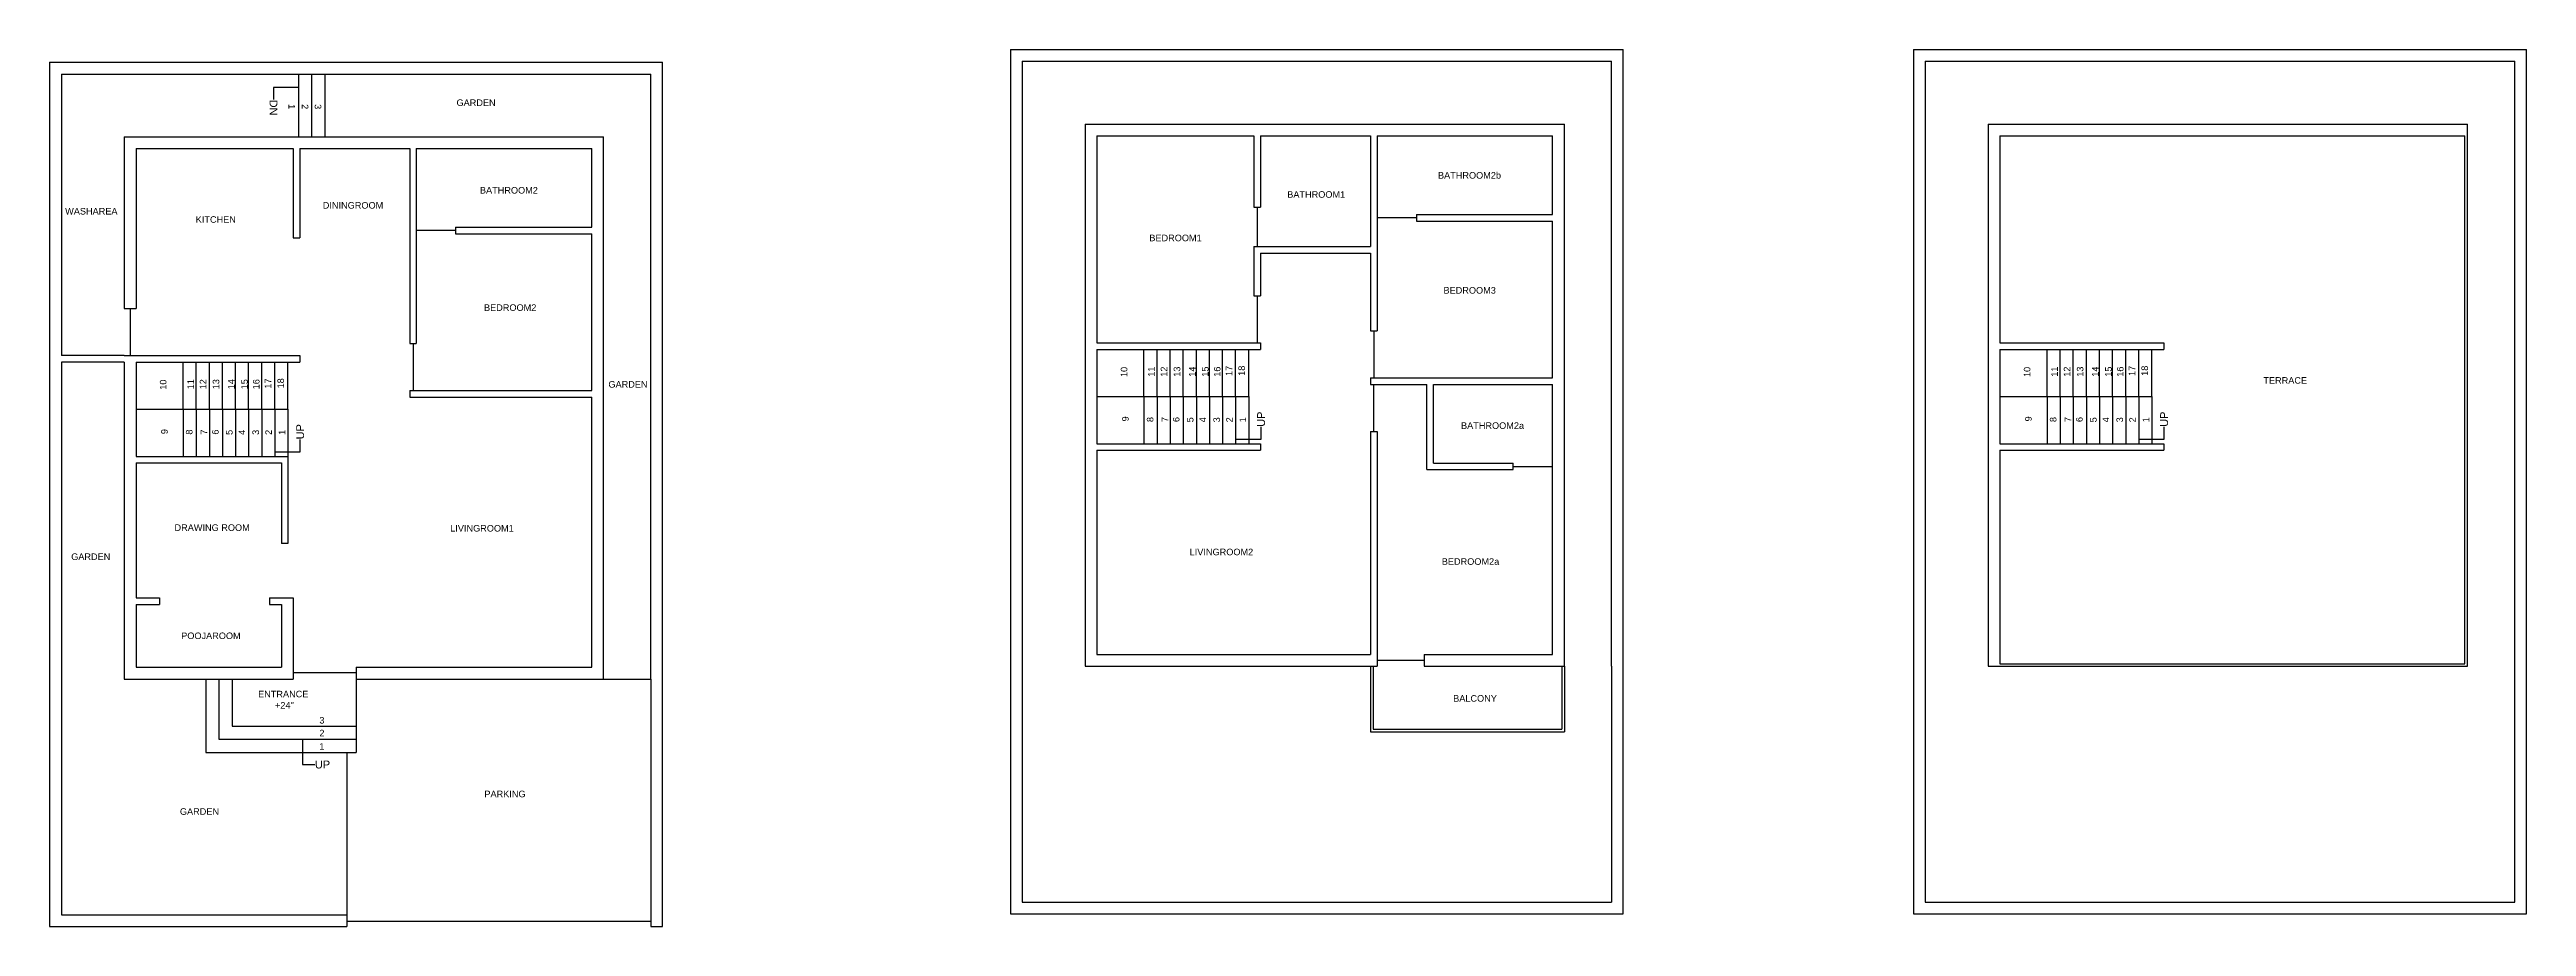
# Model space of a CAD drawing. Header units: feet. Extents: x 33 to 1925, y 9 to 679.
import ezdxf
from ezdxf import colors
from ezdxf.entities.mleader import LeaderData, LeaderLine
from ezdxf.math import Vec2, Vec3

# ---------------------------------------------------------------- set-up
doc = ezdxf.new("R2010")
doc.units = ezdxf.units.FT
doc.header["$MEASUREMENT"] = 0
for name, color, linetype in [('Balcony', 7, 'Continuous'), ('BathRoom1', 7, 'Continuous'), ('BathRoom2', 7, 'Continuous'), ('BathRoom2a', 7, 'Continuous'), ('BathRoom2b', 7, 'Continuous'), ('BedRoom1', 7, 'Continuous'), ('BedRoom2', 7, 'Continuous'), ('BedRoom2a', 7, 'Continuous'), ('BedRoom3', 7, 'Continuous'), ('Boundary', 7, 'Continuous'), ('DiningRoom', 7, 'Continuous'), ('Door2.6fD.Panel', 7, 'Continuous'), ('Door3fD.Panel', 7, 'Continuous'), ('Door4fD.Panel', 7, 'Continuous'), ('DrawingRoom', 7, 'Continuous'), ('Entrance_Staircase', 7, 'Continuous'), ('Entrance_Staircase_wall', 7, 'Continuous'), ('Garden', 7, 'Continuous'), ('Garden_Staircase', 7, 'Continuous'), ('Kitchen', 7, 'Continuous'), ('LivingRoom1', 7, 'Continuous'), ('LivingRoom2', 7, 'Continuous'), ('Main_gate', 7, 'Continuous'), ('Parking', 7, 'Continuous'), ('PoojaRoom', 7, 'Continuous'), ('Staircase', 7, 'Continuous'), ('Staircase_innerwall', 7, 'Continuous'), ('Staircase_outertwall', 7, 'Continuous'), ('Terrace', 7, 'Continuous'), ('WashArea', 7, 'Continuous')]:
    doc.layers.add(name, color=color, linetype=linetype)
doc.styles.get("Standard").update_dxf_attribs({"font": 'arial.ttf'})

msp = doc.modelspace()

# ---------------------------------------------------------------- linework, layer by layer
at = {"layer": 'Balcony'}
for p, q in [((1083.1, 216.8), (1083.1, 207.8)), ((1042.1, 207.8), (1047.1, 207.8)), ((1042.1, 207.8), (1042.1, 157.8)), ((1044.1, 207.8), (1044.1, 159.8)), ((1083.1, 207.8), (1190.1, 207.8)), ((1188.1, 207.8), (1188.1, 159.8)), ((1190.1, 207.8), (1190.1, 157.8)), ((1042.1, 157.8), (1190.1, 157.8)), ((1044.1, 159.8), (1188.1, 159.8))]:
    msp.add_line(p, q, dxfattribs=at)
at = {"layer": 'BathRoom1'}
for p, q in [((958.1, 612.8), (1042.1, 612.8)), ((958.1, 612.8), (958.1, 558.3)), ((1042.1, 612.8), (1042.1, 528.3)), ((953.1, 558.3), (958.1, 558.3)), ((953.1, 528.3), (1042.1, 528.3)), ((958.1, 523.3), (1042.1, 523.3))]:
    msp.add_line(p, q, dxfattribs=at)
at = {"layer": 'BathRoom2'}
for p, q in [((313.5, 603.1), (447.5, 603.1)), ((313.5, 603.1), (313.5, 538.1)), ((447.5, 543.1), (447.5, 603.1)), ((343.5, 543.1), (447.5, 543.1)), ((343.5, 543.1), (343.5, 538.1))]:
    msp.add_line(p, q, dxfattribs=at)
at = {"layer": 'BathRoom2a'}
for p, q in [((1090.1, 423), (1181.1, 423)), ((1090.1, 363), (1090.1, 423)), ((1181.1, 358), (1181.1, 423)), ((210.5, 363.1), (210.5, 301.5)), ((1090.1, 363), (1151.1, 363)), ((1151.1, 358), (1151.1, 363))]:
    msp.add_line(p, q, dxfattribs=at)
at = {"layer": 'BathRoom2b'}
for p, q in [((1047.1, 612.8), (1181.1, 612.8)), ((1047.1, 612.8), (1047.1, 547.8)), ((1181.1, 552.8), (1181.1, 612.8)), ((1077.1, 552.8), (1181.1, 552.8)), ((1077.1, 552.8), (1077.1, 547.8))]:
    msp.add_line(p, q, dxfattribs=at)
at = {"layer": 'BedRoom1'}
for p, q in [((833.1, 612.8), (953.1, 612.8)), ((833.1, 612.8), (833.1, 454.8)), ((953.1, 612.8), (953.1, 558.3)), ((953.1, 528.3), (953.1, 490.8)), ((958.1, 523.3), (958.1, 490.8)), ((953.1, 490.8), (958.1, 490.8)), ((833.1, 454.8), (958.1, 454.8))]:
    msp.add_line(p, q, dxfattribs=at)
at = {"layer": 'BedRoom2'}
for p, q in [((313.5, 538.1), (313.5, 454.3)), ((343.5, 538.1), (447.5, 538.1)), ((447.5, 418.3), (447.5, 538.1)), ((308.5, 454.3), (313.5, 454.3)), ((308.5, 418.3), (308.5, 413.3)), ((308.5, 418.3), (447.5, 418.3))]:
    msp.add_line(p, q, dxfattribs=at)
at = {"layer": 'BedRoom2a'}
for p, q in [((1042.1, 423), (1085.1, 423)), ((1085.1, 358), (1085.1, 423)), ((1047.1, 387), (1047.1, 207.8)), ((1085.1, 358), (1151.1, 358)), ((1181.1, 216.8), (1181.1, 358)), ((1083.1, 216.8), (1181.1, 216.8))]:
    msp.add_line(p, q, dxfattribs=at)
at = {"layer": 'BedRoom3'}
for p, q in [((1047.1, 547.8), (1047.1, 464)), ((1077.1, 547.8), (1181.1, 547.8)), ((1181.1, 428), (1181.1, 547.8)), ((1042.1, 523.3), (1042.1, 464)), ((1042.1, 464), (1047.1, 464)), ((1042.1, 428), (1181.1, 428))]:
    msp.add_line(p, q, dxfattribs=at)
at = {"layer": 'Boundary'}
for p, q in [((33.5, 669.1), (501.5, 669.1)), ((33.5, 669.1), (33.5, 9.1)), ((501.5, 9.1), (501.5, 669.1)), ((767.1, 678.8), (1235.1, 678.8)), ((767.1, 678.8), (767.1, 18.8)), ((776.1, 669.8), (1226.1, 669.8)), ((776.1, 669.8), (776.1, 27.8)), ((1226.1, 207.8), (1226.1, 669.8)), ((1235.1, 18.8), (1235.1, 678.8)), ((1456.7, 678.8), (1924.7, 678.8)), ((1456.7, 678.8), (1456.7, 18.8)), ((1465.7, 669.8), (1915.7, 669.8)), ((1465.7, 669.8), (1465.7, 27.8)), ((1915.7, 27.8), (1915.7, 669.8)), ((1924.7, 18.8), (1924.7, 678.8)), ((824.1, 621.8), (1190.1, 621.8)), ((824.1, 621.8), (824.1, 454.8)), ((1190.1, 207.8), (1190.1, 621.8)), ((824.1, 454.8), (824.1, 207.8)), ((824.1, 207.8), (1042.1, 207.8)), ((1226.1, 207.8), (1226.1, 27.8)), ((776.1, 27.8), (1226.1, 27.8)), ((1465.7, 27.8), (1915.7, 27.8)), ((33.5, 9.1), (260.5, 9.1)), ((492.5, 9.1), (501.5, 9.1)), ((767.1, 18.8), (1235.1, 18.8)), ((1456.7, 18.8), (1924.7, 18.8))]:
    msp.add_line(p, q, dxfattribs=at)
at = {"layer": 'DiningRoom'}
for p, q in [((224.5, 603.1), (308.5, 603.1)), ((224.5, 603.1), (224.5, 535.1)), ((308.5, 603.1), (308.5, 454.3))]:
    msp.add_line(p, q, dxfattribs=at)
at = {"layer": 'Door2.6fD.Panel'}
for p, q in [((955.6, 558.3), (955.6, 528.3)), ((1077.1, 550.3), (1047.1, 550.3)), ((343.5, 540.6), (313.5, 540.6)), ((1151.1, 360.5), (1181.1, 360.5))]:
    msp.add_line(p, q, dxfattribs=at)
at = {"layer": 'Door3fD.Panel'}
for p, q in [((95, 481.1), (95, 445.1)), ((955.6, 490.8), (955.6, 454.8)), ((311, 454.3), (311, 418.3)), ((1044.6, 464), (1044.6, 428)), ((1044.6, 387), (1044.6, 423)), ((1083.1, 212.3), (1047.1, 212.3))]:
    msp.add_line(p, q, dxfattribs=at)
at = {"layer": 'Door4fD.Panel'}
msp.add_line((267.5, 202.7), (219.5, 202.7), dxfattribs=at)
at = {"layer": 'DrawingRoom'}
for p, q in [((99.5, 363.1), (99.5, 260.1)), ((99.5, 363.1), (210.5, 363.1)), ((215.5, 301.5), (210.5, 301.5)), ((99.5, 260.1), (117.5, 260.1))]:
    msp.add_line(p, q, dxfattribs=at)
at = {"layer": 'Entrance_Staircase'}
for p, q in [((152.8, 198.1), (152.8, 142.1)), ((162.8, 198.1), (162.8, 152.1)), ((172.8, 198.1), (172.8, 162.1)), ((267.5, 207.1), (267.5, 142.1)), ((162.8, 152.1), (267.5, 152.1)), ((172.8, 162.1), (267.5, 162.1)), ((152.8, 142.1), (267.5, 142.1))]:
    msp.add_line(p, q, dxfattribs=at)
at = {"layer": 'Entrance_Staircase_wall'}
msp.add_line((152.8, 198.1), (219.5, 198.1), dxfattribs=at)
at = {"layer": 'Garden'}
for p, q in [((243.8, 660.1), (492.5, 660.1)), ((492.5, 198.1), (492.5, 660.1)), ((243.8, 612.1), (456.5, 612.1)), ((456.5, 198.1), (456.5, 612.1)), ((90.5, 440.1), (42.5, 440.1)), ((42.5, 440.1), (42.5, 18.1)), ((90.5, 440.1), (90.5, 198.1)), ((90.5, 198.1), (152.8, 198.1)), ((42.5, 18.1), (260.5, 18.1))]:
    msp.add_line(p, q, dxfattribs=at)
at = {"layer": 'Garden_Staircase'}
for p, q in [((223.8, 612.1), (223.8, 660.1)), ((223.8, 660.1), (243.8, 660.1)), ((233.8, 612.1), (233.8, 660.1)), ((243.8, 612.1), (243.8, 660.1)), ((223.8, 612.1), (243.8, 612.1))]:
    msp.add_line(p, q, dxfattribs=at)
at = {"layer": 'Kitchen'}
for p, q in [((99.5, 603.1), (219.5, 603.1)), ((99.5, 603.1), (99.5, 481.1)), ((219.5, 603.1), (219.5, 535.1)), ((219.5, 535.1), (224.5, 535.1)), ((90.5, 481.1), (99.5, 481.1)), ((90.5, 445.1), (224.5, 445.1))]:
    msp.add_line(p, q, dxfattribs=at)
at = {"layer": 'LivingRoom1'}
for p, q in [((308.5, 413.3), (447.5, 413.3)), ((447.5, 207.1), (447.5, 413.3)), ((215.5, 368.1), (215.5, 301.5)), ((201.5, 260.1), (219.5, 260.1)), ((219.5, 260.1), (219.5, 198.1)), ((267.5, 207.1), (447.5, 207.1))]:
    msp.add_line(p, q, dxfattribs=at)
at = {"layer": 'LivingRoom2'}
for p, q in [((1042.1, 428), (1042.1, 423)), ((1042.1, 387), (1047.1, 387)), ((1042.1, 387), (1042.1, 216.8)), ((833.1, 372.8), (833.1, 216.8)), ((833.1, 372.8), (958.1, 372.8)), ((833.1, 216.8), (1042.1, 216.8))]:
    msp.add_line(p, q, dxfattribs=at)
at = {"layer": 'Main_gate'}
msp.add_line((260.5, 13.1), (492.5, 13.1), dxfattribs=at)
at = {"layer": 'Parking'}
for p, q in [((267.5, 198.1), (492.5, 198.1)), ((492.5, 198.1), (492.5, 9.1)), ((260.5, 142.1), (260.5, 9.1))]:
    msp.add_line(p, q, dxfattribs=at)
at = {"layer": 'PoojaRoom'}
for p, q in [((99.5, 255.1), (99.5, 207.1)), ((99.5, 255.1), (117.5, 255.1)), ((117.5, 260.1), (117.5, 255.1)), ((201.5, 260.1), (201.5, 255.1)), ((201.5, 255.1), (210.5, 255.1)), ((210.5, 255.1), (210.5, 207.1)), ((99.5, 207.1), (210.5, 207.1))]:
    msp.add_line(p, q, dxfattribs=at)
at = {"layer": 'Staircase'}
for p, q in [((135.5, 404.1), (135.5, 440.1)), ((145.5, 404.1), (145.5, 440.1)), ((155.5, 404.1), (155.5, 440.1)), ((165.5, 404.1), (165.5, 440.1)), ((175.5, 404.1), (175.5, 440.1)), ((185.5, 404.1), (185.5, 440.1)), ((195.5, 404.1), (195.5, 440.1)), ((205.5, 404.1), (205.5, 440.1)), ((215.5, 404.1), (215.5, 440.1)), ((869.1, 413.8), (869.1, 449.8)), ((879.1, 413.8), (879.1, 449.8)), ((889.1, 413.8), (889.1, 449.8)), ((899.1, 413.8), (899.1, 449.8)), ((909.1, 413.8), (909.1, 449.8)), ((919.1, 413.8), (919.1, 449.8)), ((929.1, 413.8), (929.1, 449.8)), ((939.1, 413.8), (939.1, 449.8)), ((949.1, 413.8), (949.1, 449.8)), ((1558.7, 413.8), (1558.7, 449.8)), ((1568.7, 413.8), (1568.7, 449.8)), ((1578.7, 413.8), (1578.7, 449.8)), ((1588.7, 413.8), (1588.7, 449.8)), ((1598.7, 413.8), (1598.7, 449.8)), ((1608.7, 413.8), (1608.7, 449.8)), ((1618.7, 413.8), (1618.7, 449.8)), ((1628.7, 413.8), (1628.7, 449.8)), ((1638.7, 413.8), (1638.7, 449.8)), ((135.5, 404.1), (135.5, 368.1)), ((145.5, 404.1), (145.5, 368.1)), ((155.5, 404.1), (155.5, 368.1)), ((165.5, 404.1), (165.5, 368.1)), ((175.5, 404.1), (175.5, 368.1)), ((185.5, 404.1), (185.5, 368.1)), ((195.5, 404.1), (195.5, 368.1)), ((205.5, 404.1), (205.5, 368.1)), ((215.5, 404.1), (215.5, 368.1)), ((869.1, 413.8), (869.1, 377.8)), ((879.1, 413.8), (879.1, 377.8)), ((889.1, 413.8), (889.1, 377.8)), ((899.1, 413.8), (899.1, 377.8)), ((909.1, 413.8), (909.1, 377.8)), ((919.1, 413.8), (919.1, 377.8)), ((929.1, 413.8), (929.1, 377.8)), ((939.1, 413.8), (939.1, 377.8)), ((949.1, 413.8), (949.1, 377.8)), ((1558.7, 413.8), (1558.7, 377.8)), ((1568.7, 413.8), (1568.7, 377.8)), ((1578.7, 413.8), (1578.7, 377.8)), ((1588.7, 413.8), (1588.7, 377.8)), ((1598.7, 413.8), (1598.7, 377.8)), ((1608.7, 413.8), (1608.7, 377.8)), ((1618.7, 413.8), (1618.7, 377.8)), ((1628.7, 413.8), (1628.7, 377.8)), ((1638.7, 413.8), (1638.7, 377.8))]:
    msp.add_line(p, q, dxfattribs=at)
at = {"layer": 'Staircase_innerwall'}
for p, q in [((99.5, 404.1), (215.5, 404.1)), ((833.1, 413.8), (949.1, 413.8)), ((1522.7, 413.8), (1638.7, 413.8))]:
    msp.add_line(p, q, dxfattribs=at)
at = {"layer": 'Staircase_outertwall'}
for p, q in [((958.1, 454.8), (958.1, 449.8)), ((1647.7, 454.8), (1647.7, 449.8)), ((99.5, 440.1), (99.5, 368.1)), ((99.5, 440.1), (224.5, 440.1)), ((224.5, 445.1), (224.5, 440.1)), ((833.1, 449.8), (833.1, 377.8)), ((833.1, 449.8), (958.1, 449.8)), ((1522.7, 449.8), (1522.7, 377.8)), ((1522.7, 449.8), (1647.7, 449.8)), ((99.5, 368.1), (215.5, 368.1)), ((833.1, 377.8), (958.1, 377.8)), ((958.1, 377.8), (958.1, 372.8)), ((1522.7, 377.8), (1647.7, 377.8)), ((1647.7, 377.8), (1647.7, 372.8))]:
    msp.add_line(p, q, dxfattribs=at)
at = {"layer": 'Terrace'}
for p, q in [((1513.7, 621.8), (1879.7, 621.8)), ((1513.7, 621.8), (1513.7, 207.8)), ((1522.7, 612.8), (1877.7, 612.8)), ((1522.7, 612.8), (1522.7, 454.8)), ((1877.7, 209.8), (1877.7, 612.8)), ((1879.7, 207.8), (1879.7, 621.8)), ((1522.7, 454.8), (1647.7, 454.8)), ((1522.7, 372.8), (1522.7, 209.8)), ((1522.7, 372.8), (1647.7, 372.8)), ((1522.7, 209.8), (1877.7, 209.8)), ((1513.7, 207.8), (1731.7, 207.8)), ((1513.7, 207.8), (1879.7, 207.8)), ((1642.7, 207.8), (1647.7, 207.8))]:
    msp.add_line(p, q, dxfattribs=at)
at = {"layer": 'WashArea'}
for p, q in [((42.5, 660.1), (223.8, 660.1)), ((42.5, 660.1), (42.5, 445.1)), ((90.5, 612.1), (223.8, 612.1)), ((90.5, 612.1), (90.5, 481.1)), ((90.5, 445.1), (42.5, 445.1))]:
    msp.add_line(p, q, dxfattribs=at)

# ---------------------------------------------------------------- texts
at = {"layer": 'Balcony', "insert": (1105.2, 185.8), "char_height": 5, "width": 33.942, "attachment_point": 1}
msp.add_mtext('BALCONY', dxfattribs=at)
at = {"layer": 'BathRoom1', "insert": (978.5, 570.6), "char_height": 5, "width": 33.801, "attachment_point": 1}
msp.add_mtext('BATHROOM1', dxfattribs=at)
at = {"layer": 'BathRoom2', "insert": (362.1, 573.8), "char_height": 5, "width": 33.942, "attachment_point": 1}
msp.add_mtext('BATHROOM2', dxfattribs=at)
at = {"layer": 'BathRoom2a', "insert": (1111.2, 394.1), "char_height": 5, "width": 33.942, "attachment_point": 1}
msp.add_mtext('BATHROOM2a', dxfattribs=at)
at = {"layer": 'BathRoom2b', "insert": (1093.6, 585.2), "char_height": 5, "width": 33.942, "attachment_point": 1}
msp.add_mtext('BATHROOM2b', dxfattribs=at)
at = {"layer": 'BedRoom1', "insert": (873.2, 537.4), "char_height": 5, "width": 33.942, "attachment_point": 1}
msp.add_mtext('BEDROOM1', dxfattribs=at)
at = {"layer": 'BedRoom2', "insert": (365.2, 484.2), "char_height": 5, "width": 33.942, "attachment_point": 1}
msp.add_mtext('BEDROOM2', dxfattribs=at)
at = {"layer": 'BedRoom2a', "insert": (1096.5, 290.3), "char_height": 5, "width": 33.942, "attachment_point": 1}
msp.add_mtext('BEDROOM2a', dxfattribs=at)
at = {"layer": 'BedRoom3', "insert": (1097.8, 497.4), "char_height": 5, "width": 33.942, "attachment_point": 1}
msp.add_mtext('BEDROOM3', dxfattribs=at)
at = {"layer": 'DiningRoom', "insert": (242.1, 562.3), "char_height": 5, "width": 44.953, "attachment_point": 1}
msp.add_mtext('DININGROOM', dxfattribs=at)
at = {"layer": 'DrawingRoom', "insert": (128.9, 316.2), "char_height": 5, "width": 58.522, "attachment_point": 1}
msp.add_mtext('DRAWING ROOM', dxfattribs=at)
at = {"layer": 'Entrance_Staircase', "char_height": 5, "width": 33.942, "attachment_point": 1, "rotation": 270}
for s, insert in [('1', (220.9, 637.1)), ('2', (231.1, 637.1)), ('3', (240.9, 637.1))]:
    msp.add_mtext(s, dxfattribs=dict(at, insert=insert))
at = {"layer": 'Entrance_Staircase', "char_height": 5, "width": 33.942, "attachment_point": 1}
for s, insert in [('ENTRANCE', (192.7, 189.1)), ("+24''", (205.6, 180.5)), ('3', (239.5, 169.1)), ('2', (239.5, 159.3)), ('1', (239.5, 149.1))]:
    msp.add_mtext(s, dxfattribs=dict(at, insert=insert))
at = {"layer": 'Garden', "char_height": 5, "width": 33.942, "attachment_point": 1}
for insert in [(344.2, 640.7), (460.2, 425.6), (50, 294), (133, 99.4)]:
    msp.add_mtext('GARDEN', dxfattribs=dict(at, insert=insert))
at = {"layer": 'Kitchen', "insert": (145.1, 551.5), "char_height": 5, "width": 33.942, "attachment_point": 1}
msp.add_mtext('KITCHEN ', dxfattribs=at)
at = {"layer": 'LivingRoom1', "insert": (339.4, 315.7), "char_height": 5, "width": 33.942, "attachment_point": 1}
msp.add_mtext('LIVINGROOM1', dxfattribs=at)
at = {"layer": 'LivingRoom2', "insert": (904, 297.6), "char_height": 5, "width": 33.942, "attachment_point": 1}
msp.add_mtext('LIVINGROOM2', dxfattribs=at)
at = {"layer": 'Parking', "insert": (365.5, 112.8), "char_height": 5, "width": 33.942, "attachment_point": 1}
msp.add_mtext('PARKING', dxfattribs=at)
at = {"layer": 'PoojaRoom', "insert": (134, 233.6), "char_height": 5, "width": 33.942, "attachment_point": 1}
msp.add_mtext('POOJAROOM', dxfattribs=at)
at = {"layer": 'Staircase', "char_height": 5, "width": 33.942, "attachment_point": 1, "rotation": 90}
for s, insert in [('10', (851.4, 428.7)), ('11', (872.3, 428.9)), ('12', (881.9, 428.9)), ('13', (891.8, 428.9)), ('14', (903.5, 428.9)), ('15', (913.4, 428.9)), ('16', (922.5, 428.9)), ('17', (931.5, 429.5)), ('18', (941.2, 429.6)), ('10', (1540.9, 428.7)), ('11', (1561.9, 428.9)), ('12', (1571.4, 428.9)), ('13', (1581.4, 428.9)), ('14', (1593, 428.9)), ('15', (1603, 428.9)), ('16', (1612, 428.9)), ('17', (1621, 429.5)), ('18', (1630.7, 429.6)), ('10', (117.7, 419)), ('11', (138.7, 419.3)), ('12', (148.2, 419.3)), ('13', (158.1, 419.3)), ('14', (169.8, 419.3)), ('15', (179.8, 419.3)), ('16', (188.8, 419.3)), ('17', (197.8, 419.8)), ('18', (207.5, 420)), ('9', (852.4, 394.8)), ('8', (871.3, 394.3)), ('7', (882.6, 394.3)), ('6', (891.2, 394.3)), ('5', (901.9, 394.1)), ('4', (911.5, 394.1)), ('3', (922.1, 394.1)), ('2', (931.9, 394.1)), ('1', (942.1, 394.1)), ('9', (1541.9, 394.8)), ('8', (1560.8, 394.3)), ('7', (1572.1, 394.3)), ('6', (1580.8, 394.3)), ('5', (1591.5, 394.1)), ('4', (1601, 394.1)), ('3', (1611.6, 394.1)), ('2', (1621.4, 394.1)), ('1', (1631.7, 394.1)), ('9', (118.7, 385.1)), ('8', (137.6, 384.7)), ('7', (148.9, 384.7)), ('6', (157.6, 384.7)), ('5', (168.2, 384.5)), ('4', (177.8, 384.5)), ('3', (188.4, 384.5)), ('2', (198.2, 384.5)), ('1', (208.5, 384.5))]:
    msp.add_mtext(s, dxfattribs=dict(at, insert=insert))
at = {"layer": 'Terrace', "insert": (1723.8, 428.6), "char_height": 5, "width": 33.942, "attachment_point": 1}
msp.add_mtext('TERRACE', dxfattribs=at)
at = {"layer": 'WashArea', "insert": (45.4, 557.8), "char_height": 5, "width": 33.942, "attachment_point": 1}
msp.add_mtext('WASHAREA ', dxfattribs=at)

# ---------------------------------------------------------------- leaders
at = {"layer": 'Entrance_Staircase'}
ml = msp.add_multileader_mtext('Standard', dxfattribs=at)
ml.set_content('DN', color=256)
ml.set_leader_properties()
ml.build(insert=Vec2(0, 0))
ml.multileader.update_dxf_attribs({"dogleg_length": 0.36, "arrow_head_size": 0.18})
ctx = ml.context
ctx.base_point, ctx.char_height, ctx.arrow_head_size, ctx.landing_gap_size, ctx.plane_origin, ctx.plane_x_axis, ctx.plane_y_axis = Vec3(204.5, 640.5), 6, 0.18, 0.09, Vec3(213.9, 649.9), Vec3(0, -1), Vec3(1, 0)
notes = []
notes.append((ctx, [(0, (1, 1, 0), (204.5, 649.9), (0, -1), 9.36, [(0, [(223.9, 649.9)], 0, [])])]))
ctx.mtext.insert, ctx.mtext.text_direction, ctx.mtext.rotation, ctx.mtext.flow_direction = Vec3(207.5, 640.5), Vec3(0, -1), 4.712389, 5
ml = msp.add_multileader_mtext('Standard', dxfattribs=at)
ml.set_content('UP', color=256)
ml.set_leader_properties()
ml.build(insert=Vec2(0, 0))
ml.multileader.update_dxf_attribs({"dogleg_length": 0.36, "arrow_head_size": 0.18})
ctx = ml.context
ctx.base_point, ctx.char_height, ctx.arrow_head_size, ctx.landing_gap_size, ctx.plane_origin = Vec3(236, 132.7), 6, 0.18, 0.09, Vec3(226.6, 142.1)
notes.append((ctx, [(0, (1, 1, 0), (226.6, 132.7), (1, 0), 9.36, [(0, [(226.6, 152.1)], 0, [])])]))
ctx.mtext.insert, ctx.mtext.rotation, ctx.mtext.flow_direction = Vec3(236.1, 135.8), 6.283185, 5
at = {"layer": 'Staircase'}
ml = msp.add_multileader_mtext('Standard', dxfattribs=at)
ml.set_content('UP', color=256)
ml.set_leader_properties()
ml.build(insert=Vec2(0, 0))
ml.multileader.update_dxf_attribs({"dogleg_length": 0.36, "arrow_head_size": 0.18})
ctx = ml.context
ctx.base_point, ctx.char_height, ctx.arrow_head_size, ctx.landing_gap_size, ctx.plane_origin, ctx.plane_x_axis, ctx.plane_y_axis = Vec3(958.5, 390.6), 6, 0.18, 0.09, Vec3(949.1, 381.3), Vec3(0, 1), Vec3(-1, 0)
notes.append((ctx, [(0, (1, 1, 0), (958.5, 381.3), (0, 1), 9.36, [(0, [(939.1, 381.3)], 0, [])])]))
ctx.mtext.insert, ctx.mtext.text_direction, ctx.mtext.rotation, ctx.mtext.flow_direction = Vec3(955.5, 390.7), Vec3(0, 1), 1.570796, 5
ml = msp.add_multileader_mtext('Standard', dxfattribs=at)
ml.set_content('UP', color=256)
ml.set_leader_properties()
ml.build(insert=Vec2(0, 0))
ml.multileader.update_dxf_attribs({"dogleg_length": 0.36, "arrow_head_size": 0.18})
ctx = ml.context
ctx.base_point, ctx.char_height, ctx.arrow_head_size, ctx.landing_gap_size, ctx.plane_origin, ctx.plane_x_axis, ctx.plane_y_axis = Vec3(1648, 390.6), 6, 0.18, 0.09, Vec3(1638.6, 381.3), Vec3(0, 1), Vec3(-1, 0)
notes.append((ctx, [(0, (1, 1, 0), (1648, 381.3), (0, 1), 9.36, [(0, [(1628.6, 381.3)], 0, [])])]))
ctx.mtext.insert, ctx.mtext.text_direction, ctx.mtext.rotation, ctx.mtext.flow_direction = Vec3(1645, 390.7), Vec3(0, 1), 1.570796, 5
ml = msp.add_multileader_mtext('Standard', dxfattribs=at)
ml.set_content('UP', color=256)
ml.set_leader_properties()
ml.build(insert=Vec2(0, 0))
ml.multileader.update_dxf_attribs({"dogleg_length": 0.36, "arrow_head_size": 0.18})
ctx = ml.context
ctx.base_point, ctx.char_height, ctx.arrow_head_size, ctx.landing_gap_size, ctx.plane_origin, ctx.plane_x_axis, ctx.plane_y_axis = Vec3(224.8, 381), 6, 0.18, 0.09, Vec3(215.4, 371.6), Vec3(0, 1), Vec3(-1, 0)
notes.append((ctx, [(0, (1, 1, 0), (224.8, 371.6), (0, 1), 9.36, [(0, [(205.4, 371.6)], 0, [])])]))
ctx.mtext.insert, ctx.mtext.text_direction, ctx.mtext.rotation, ctx.mtext.flow_direction = Vec3(221.8, 381.1), Vec3(0, 1), 1.570796, 5
for ctx, leaders in notes:
    for number, flags, end, landing, length, lines in leaders:
        leader = LeaderData()
        leader.index, (leader.has_last_leader_line, leader.has_dogleg_vector, leader.attachment_direction) = number, flags
        leader.last_leader_point, leader.dogleg_vector, leader.dogleg_length = Vec3(end), Vec3(landing), length
        for number, points, colour, breaks in lines:
            line = LeaderLine()
            line.index, line.vertices, line.color, line.breaks = number, Vec3.list(points), colors.encode_raw_color(colour), breaks
            leader.lines.append(line)
        ctx.leaders.append(leader)

doc.saveas('drawing.dxf')
